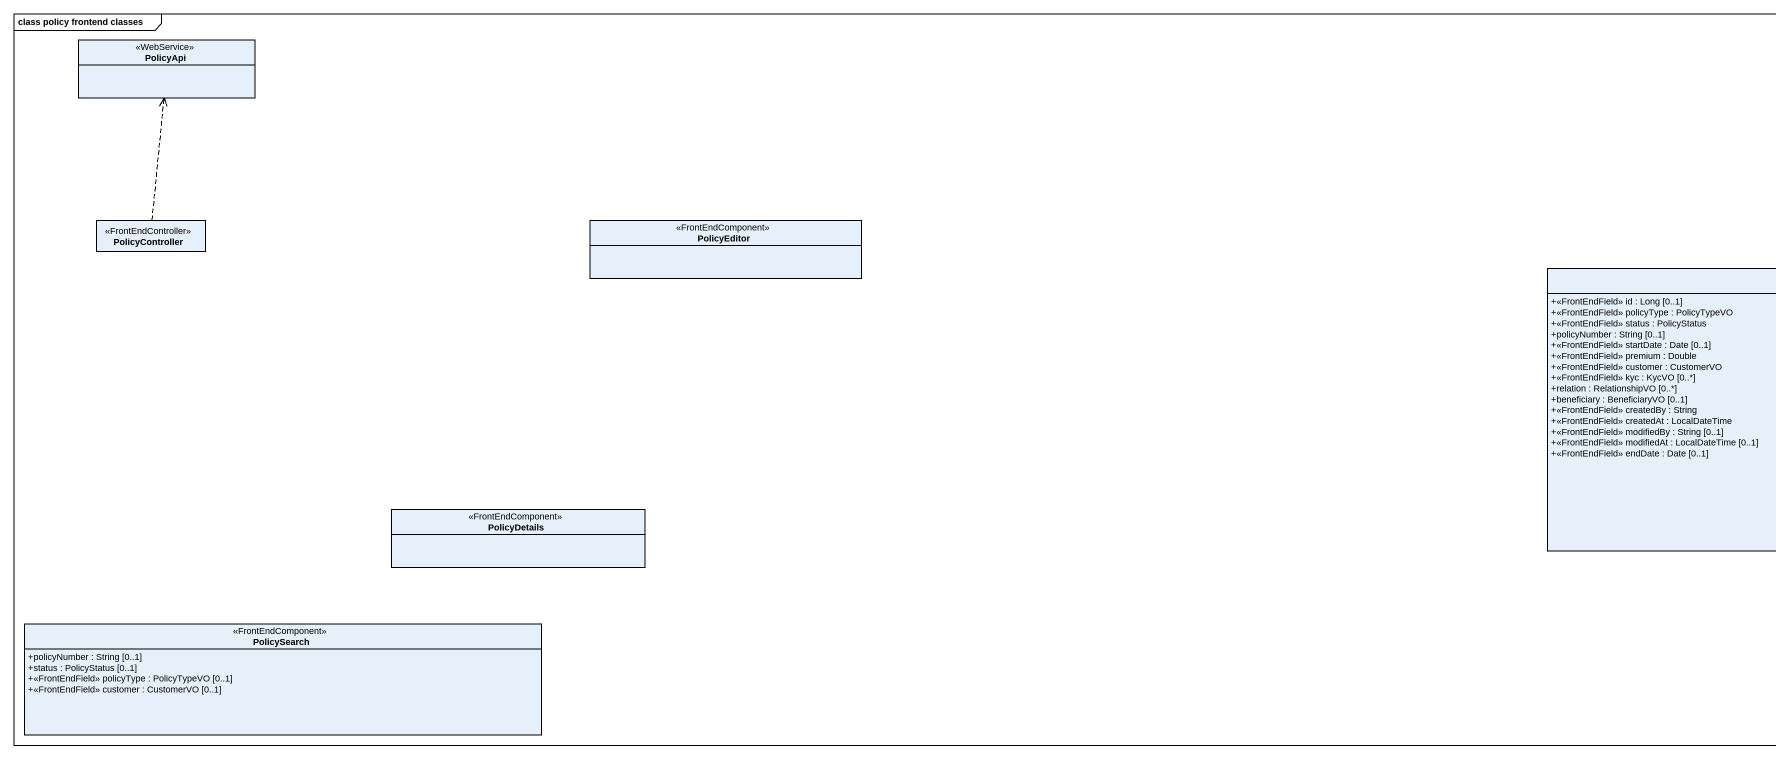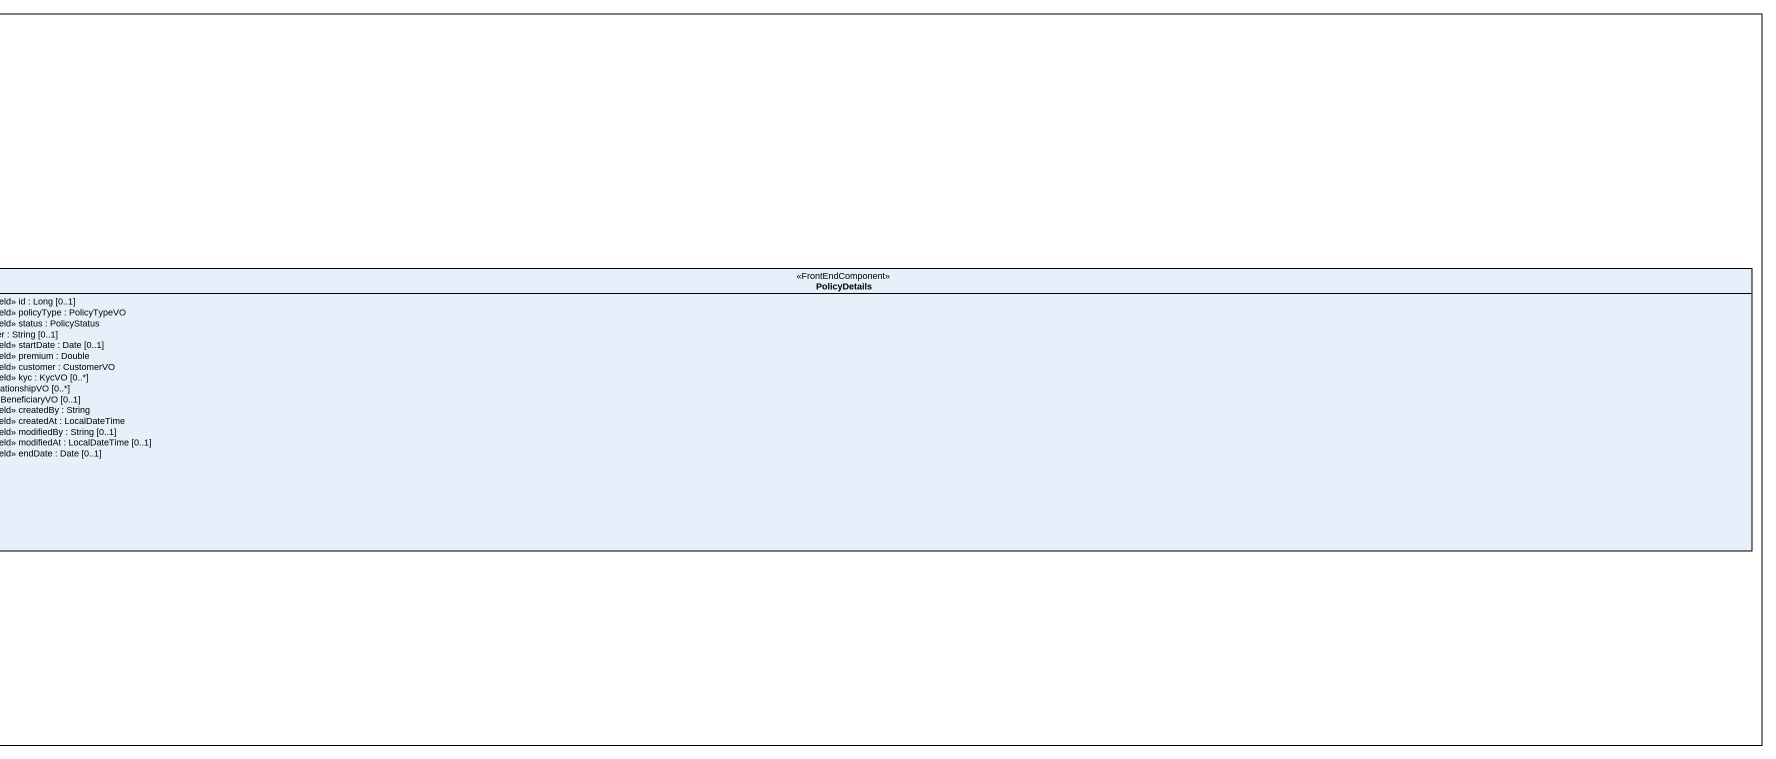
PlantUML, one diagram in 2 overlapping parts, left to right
@startuml
mainframe class policy frontend classes
hide circle
hide empty members
skinparam classAttributeIconSize 0
class PolicyApi <<WebService>>
class PolicyController <<FrontEndController>>
class PolicyEditor <<FrontEndComponent>>
class PolicyDetails <<FrontEndComponent>> {
  +<<FrontEndField>> id : Long [0..1]
  +<<FrontEndField>> policyType : PolicyTypeVO
  +<<FrontEndField>> status : PolicyStatus
  +policyNumber : String [0..1]
  +<<FrontEndField>> startDate : Date [0..1]
  +<<FrontEndField>> premium : Double
  +<<FrontEndField>> customer : CustomerVO
  +<<FrontEndField>> kyc : KycVO [0..*]
  +relation : RelationshipVO [0..*]
  +beneficiary : BeneficiaryVO [0..1]
  +<<FrontEndField>> createdBy : String
  +<<FrontEndField>> createdAt : LocalDateTime
  +<<FrontEndField>> modifiedBy : String [0..1]
  +<<FrontEndField>> modifiedAt : LocalDateTime [0..1]
  +<<FrontEndField>> endDate : Date [0..1]
}
class "PolicyDetails" as PolicyDetails_2 <<FrontEndComponent>>
class PolicySearch <<FrontEndComponent>> {
  +policyNumber : String [0..1]
  +status : PolicyStatus [0..1]
  +<<FrontEndField>> policyType : PolicyTypeVO [0..1]
  +<<FrontEndField>> customer : CustomerVO [0..1]
}
PolicyController .up.> PolicyApi
@enduml
